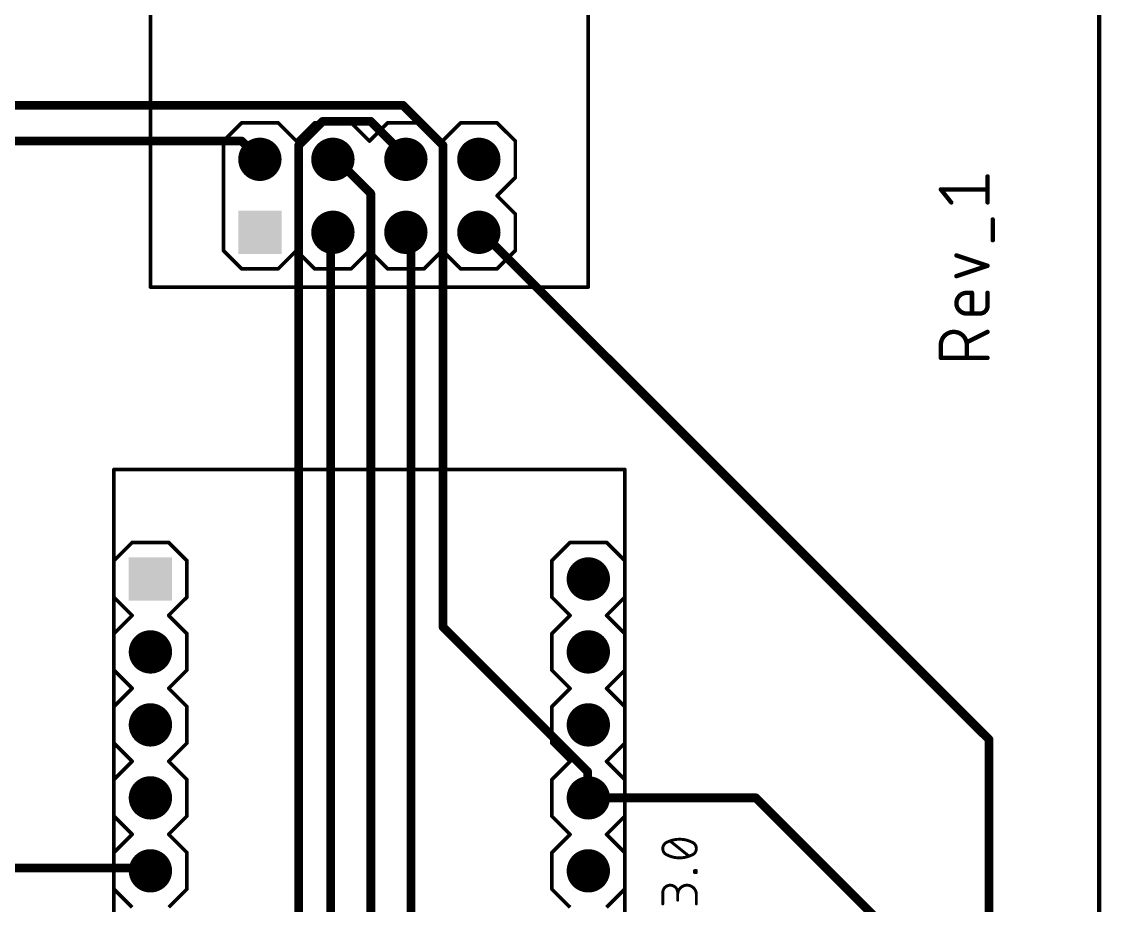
# Model space of a CAD drawing. Extents: x 0.6 to 3.55, y 0 to 3.95.
# Drawn here: x 2.073 to 3.553, y 1.203 to 2.414 of the extents above; entities that cross this region are included whole.
import ezdxf

# ---------------------------------------------------------------- set-up
doc = ezdxf.new("R2010")
doc.units = 0
for name, color, linetype in [('1', 12, 'CONTINUOUS'), ('16', 132, 'CONTINUOUS'), ('17', 110, 'CONTINUOUS'), ('20', 31, 'CONTINUOUS'), ('21', 253, 'CONTINUOUS'), ('27', 253, 'CONTINUOUS')]:
    doc.layers.add(name, color=color, linetype=linetype)

# ---------------------------------------------------------------- blocks, each defined once
blk = doc.blocks.new('SQUAREP')
blk.add_solid([(-0.5, -0.5), (0.5, -0.5), (-0.5, 0.5), (0.5, 0.5)])
blk = doc.blocks.new('ROUNDP')
at = {"const_width": 0.5}
blk.add_lwpolyline([(0, -0.25, 1), (0, 0.25, 1), (0, -0.25)], format="xyb", dxfattribs=at)

msp = doc.modelspace()

# ---------------------------------------------------------------- linework, layer by layer
at = {"layer": '1'}
for points, const_width in [([(3.55, 0), (3.55, 3.65)], 0.006), ([(1.3, 2.25), (2.375, 2.25)], 0.012), ([(2.375, 2.25), (2.4, 2.225)], 0.012)]:
    msp.add_lwpolyline(points, dxfattribs=dict(at, const_width=const_width))
at = {"layer": '1', "const_width": 0.006}
for points in [[(2.377121, 2.252121, 1), (2.372879, 2.247879)], [(2.375, 2.247, 1), (2.375, 2.253)], [(2.397879, 2.222879, 1), (2.402121, 2.227121)]]:
    msp.add_lwpolyline(points, format="xyb", dxfattribs=at)
at = {"layer": '16', "const_width": 0.012}
for points in [[(1.21, 2.299), (2.596, 2.299)], [(2.596, 2.299), (2.651, 2.244)], [(2.486, 2.277), (2.453, 2.244)], [(2.552, 2.277), (2.486, 2.277)], [(2.596, 2.233), (2.552, 2.277)], [(2.453, 2.244), (2.453, 0.88)], [(2.651, 2.244), (2.651, 1.584)], [(2.596, 2.233), (2.6, 2.225)], [(2.508, 2.222), (2.5, 2.225)], [(2.508, 2.222), (2.552, 2.178)], [(2.552, 2.178), (2.552, 0.781)], [(2.497, 2.123), (2.5, 2.125)], [(2.607, 2.123), (2.6, 2.125)], [(2.706, 2.123), (2.7, 2.125)], [(2.497, 2.123), (2.497, 0.891)], [(2.607, 0.495), (2.607, 2.123)], [(2.706, 2.123), (3.399, 1.43)], [(2.651, 1.584), (2.849, 1.386)], [(3.399, 1.43), (3.399, 0.583)], [(2.849, 1.386), (2.849, 1.353)], [(2.849, 1.353), (2.85, 1.35)], [(2.85, 1.35), (3.079528, 1.35)], [(3.079528, 1.35), (3.35, 1.079528)], [(2.046, 1.254), (2.244, 1.254)], [(2.244, 1.254), (2.25, 1.25)]]:
    msp.add_lwpolyline(points, dxfattribs=at)
at = {"layer": '16', "const_width": 0.006}
for points in [[(2.598121, 2.301121, 1), (2.593879, 2.296879)], [(2.596, 2.296, 1), (2.596, 2.302)], [(2.486, 2.28, 1), (2.486, 2.274)], [(2.488121, 2.274879, 1), (2.483879, 2.279121)], [(2.554121, 2.279121, 1), (2.549879, 2.274879)], [(2.552, 2.274, 1), (2.552, 2.28)], [(2.456, 2.244, 1), (2.45, 2.244)], [(2.450879, 2.246121, 1), (2.455121, 2.241879)], [(2.654, 2.244, 1), (2.648, 2.244)], [(2.648879, 2.241879, 1), (2.653121, 2.246121)], [(2.598683, 2.234342, 1), (2.593317, 2.231658)], [(2.593879, 2.230879, 1), (2.598121, 2.235121)], [(2.501053, 2.227809, 1), (2.498947, 2.222191)], [(2.510121, 2.224121, 1), (2.505879, 2.219879)], [(2.506947, 2.219191, 1), (2.509053, 2.224809)], [(2.597317, 2.223658, 1), (2.602683, 2.226342)], [(2.555, 2.178, 1), (2.549, 2.178)], [(2.549879, 2.175879, 1), (2.554121, 2.180121)], [(2.501664, 2.122504, 1), (2.498336, 2.127496)], [(2.600824, 2.127885, 1), (2.599176, 2.122115)], [(2.700949, 2.127846, 1), (2.699051, 2.122154)], [(2.5, 2.123, 1), (2.494, 2.123)], [(2.495336, 2.125496, 1), (2.498664, 2.120504)], [(2.61, 2.123, 1), (2.604, 2.123)], [(2.606176, 2.120115, 1), (2.607824, 2.125885)], [(2.708121, 2.125121, 1), (2.703879, 2.120879)], [(2.705051, 2.120154, 1), (2.706949, 2.125846)], [(2.653121, 1.586121, 1), (2.648879, 1.581879)], [(2.648, 1.584, 1), (2.654, 1.584)], [(3.402, 1.43, 1), (3.396, 1.43)], [(3.396879, 1.427879, 1), (3.401121, 1.432121)], [(2.852, 1.386, 1), (2.846, 1.386)], [(2.846879, 1.383879, 1), (2.851121, 1.388121)], [(2.851846, 1.353949, 1), (2.846154, 1.352051)], [(2.846, 1.353, 1), (2.852, 1.353)], [(2.85, 1.353, 1), (2.85, 1.347)], [(2.847154, 1.349051, 1), (2.852846, 1.350949)], [(3.081649, 1.352121, 1), (3.077406, 1.347879)], [(3.079528, 1.347, 1), (3.079528, 1.353)], [(2.245664, 1.256496, 1), (2.242336, 1.251504)], [(2.244, 1.251, 1), (2.244, 1.257)], [(2.248336, 1.247504, 1), (2.251664, 1.252496)]]:
    msp.add_lwpolyline(points, format="xyb", dxfattribs=at)
at = {"layer": '20'}
msp.add_line((3.549213, 0), (3.549213, 3.637008), dxfattribs=at)
at = {"layer": '21'}
for points, const_width in [([(2.25, 2.05), (2.25, 3.65)], 0.005), ([(2.85, 3.65), (2.85, 2.05)], 0.005), ([(2.35, 2.25), (2.375, 2.275)], 0.005), ([(2.375, 2.275), (2.425, 2.275)], 0.005), ([(2.425, 2.275), (2.45, 2.25)], 0.005), ([(2.45, 2.25), (2.475, 2.275)], 0.005), ([(2.475, 2.275), (2.525, 2.275)], 0.005), ([(2.525, 2.275), (2.55, 2.25)], 0.005), ([(2.55, 2.25), (2.575, 2.275)], 0.005), ([(2.575, 2.275), (2.625, 2.275)], 0.005), ([(2.625, 2.275), (2.65, 2.25)], 0.005), ([(2.65, 2.25), (2.675, 2.275)], 0.005), ([(2.675, 2.275), (2.725, 2.275)], 0.005), ([(2.725, 2.275), (2.75, 2.25)], 0.005), ([(2.35, 2.1), (2.35, 2.25)], 0.005), ([(2.75, 2.25), (2.75, 2.2)], 0.005), ([(3.397, 2.165979), (3.397, 2.201534)], 0.006), ([(2.75, 2.2), (2.725, 2.175)], 0.005), ([(2.725, 2.175), (2.75, 2.15)], 0.005), ([(3.347222, 2.165979), (3.333, 2.183756)], 0.006), ([(3.333, 2.183756), (3.397, 2.183756)], 0.006), ([(2.75, 2.15), (2.75, 2.1)], 0.005), ([(3.404111, 2.114148), (3.404111, 2.142593)], 0.006), ([(2.375, 2.075), (2.35, 2.1)], 0.005), ([(2.45, 2.1), (2.425, 2.075)], 0.005), ([(2.475, 2.075), (2.45, 2.1)], 0.005), ([(2.55, 2.1), (2.525, 2.075)], 0.005), ([(2.575, 2.075), (2.55, 2.1)], 0.005), ([(2.65, 2.1), (2.625, 2.075)], 0.005), ([(2.675, 2.075), (2.65, 2.1)], 0.005), ([(2.75, 2.1), (2.725, 2.075)], 0.005), ([(3.397, 2.079138), (3.354333, 2.09336)], 0.006), ([(2.425, 2.075), (2.375, 2.075)], 0.005), ([(2.525, 2.075), (2.475, 2.075)], 0.005), ([(2.625, 2.075), (2.575, 2.075)], 0.005), ([(2.725, 2.075), (2.675, 2.075)], 0.005), ([(3.354333, 2.064916), (3.397, 2.079138)], 0.006), ([(2.85, 2.05), (2.25, 2.05)], 0.005), ([(3.368556, 2.042077), (3.375667, 2.042077)], 0.006), ([(3.375667, 2.042077), (3.375667, 2.013633)], 0.006), ([(3.397, 2.042077), (3.397, 2.024299)], 0.006), ([(3.386333, 2.013633), (3.368556, 2.013633)], 0.006), ([(3.397, 1.988555), (3.368556, 1.974333)], 0.006), ([(3.333, 1.953), (3.333, 1.970778)], 0.006), ([(3.368556, 1.970778), (3.368556, 1.953)], 0.006), ([(3.397, 1.953), (3.333, 1.953)], 0.006), ([(2.2, 1.8), (2.2, 1.575)], 0.005), ([(2.2, 1.8), (2.425, 1.8)], 0.005), ([(2.425, 1.8), (2.675, 1.8)], 0.005), ([(2.675, 1.8), (2.9, 1.8)], 0.005), ([(2.9, 1.8), (2.9, 1.625)], 0.005), ([(2.225, 1.7), (2.2, 1.675)], 0.005), ([(2.225, 1.7), (2.275, 1.7)], 0.005), ([(2.3, 1.675), (2.275, 1.7)], 0.005), ([(2.825, 1.7), (2.8, 1.675)], 0.005), ([(2.825, 1.7), (2.875, 1.7)], 0.005), ([(2.9, 1.675), (2.875, 1.7)], 0.005), ([(2.3, 1.625), (2.3, 1.675)], 0.005), ([(2.8, 1.625), (2.8, 1.675)], 0.005), ([(2.2, 1.625), (2.225, 1.6)], 0.005), ([(2.275, 1.6), (2.3, 1.625)], 0.005), ([(2.825, 1.6), (2.8, 1.625)], 0.005), ([(2.9, 1.625), (2.875, 1.6)], 0.005), ([(2.9, 1.575), (2.9, 1.625)], 0.005), ([(2.225, 1.6), (2.2, 1.575)], 0.005), ([(2.3, 1.575), (2.275, 1.6)], 0.005), ([(2.8, 1.575), (2.825, 1.6)], 0.005), ([(2.875, 1.6), (2.9, 1.575)], 0.005), ([(2.2, 1.575), (2.2, 1.425)], 0.005), ([(2.3, 1.525), (2.3, 1.575)], 0.005), ([(2.8, 1.525), (2.8, 1.575)], 0.005), ([(2.9, 1.525), (2.9, 1.575)], 0.005), ([(2.2, 1.525), (2.225, 1.5)], 0.005), ([(2.275, 1.5), (2.3, 1.525)], 0.005), ([(2.825, 1.5), (2.8, 1.525)], 0.005), ([(2.875, 1.5), (2.9, 1.525)], 0.005), ([(2.9, 1.475), (2.9, 1.525)], 0.005), ([(2.225, 1.5), (2.2, 1.475)], 0.005), ([(2.3, 1.475), (2.275, 1.5)], 0.005), ([(2.8, 1.475), (2.825, 1.5)], 0.005), ([(2.9, 1.475), (2.875, 1.5)], 0.005), ([(2.3, 1.425), (2.3, 1.475)], 0.005), ([(2.8, 1.425), (2.8, 1.475)], 0.005), ([(2.9, 1.425), (2.9, 1.475)], 0.005), ([(2.2, 1.425), (2.2, 0.775)], 0.005), ([(2.225, 1.4), (2.2, 1.425)], 0.005), ([(2.275, 1.4), (2.3, 1.425)], 0.005), ([(2.825, 1.4), (2.8, 1.425)], 0.005), ([(2.875, 1.4), (2.9, 1.425)], 0.005), ([(2.9, 1.375), (2.9, 1.425)], 0.005), ([(2.225, 1.4), (2.2, 1.375)], 0.005), ([(2.3, 1.375), (2.275, 1.4)], 0.005), ([(2.8, 1.375), (2.825, 1.4)], 0.005), ([(2.9, 1.375), (2.875, 1.4)], 0.005), ([(2.3, 1.325), (2.3, 1.375)], 0.005), ([(2.8, 1.325), (2.8, 1.375)], 0.005), ([(2.9, 1.325), (2.9, 1.375)], 0.005), ([(2.2, 1.325), (2.225, 1.3)], 0.005), ([(2.275, 1.3), (2.3, 1.325)], 0.005), ([(2.825, 1.3), (2.8, 1.325)], 0.005), ([(2.875, 1.3), (2.9, 1.325)], 0.005), ([(2.9, 1.275), (2.9, 1.325)], 0.005), ([(2.225, 1.3), (2.2, 1.275)], 0.005), ([(2.3, 1.275), (2.275, 1.3)], 0.005), ([(2.8, 1.275), (2.825, 1.3)], 0.005), ([(2.9, 1.275), (2.875, 1.3)], 0.005), ([(2.3, 1.225), (2.3, 1.275)], 0.005), ([(2.8, 1.225), (2.8, 1.275)], 0.005), ([(2.9, 1.225), (2.9, 1.275)], 0.005), ([(2.2, 1.225), (2.225, 1.2)], 0.005), ([(2.275, 1.2), (2.3, 1.225)], 0.005), ([(2.825, 1.2), (2.8, 1.225)], 0.005), ([(2.875, 1.2), (2.9, 1.225)], 0.005), ([(2.9, 1.175), (2.9, 1.225)], 0.005)]:
    msp.add_lwpolyline(points, dxfattribs=dict(at, const_width=const_width))
for points, const_width in [([(2.375, 2.27625, 1), (2.375, 2.27375)], 0.0025), ([(2.375884, 2.274116, 1), (2.374116, 2.275884)], 0.0025), ([(2.425884, 2.275884, 1), (2.424116, 2.274116)], 0.0025), ([(2.425, 2.27375, 1), (2.425, 2.27625)], 0.0025), ([(2.475, 2.27625, 1), (2.475, 2.27375)], 0.0025), ([(2.475884, 2.274116, 1), (2.474116, 2.275884)], 0.0025), ([(2.525884, 2.275884, 1), (2.524116, 2.274116)], 0.0025), ([(2.525, 2.27375, 1), (2.525, 2.27625)], 0.0025), ([(2.575, 2.27625, 1), (2.575, 2.27375)], 0.0025), ([(2.575884, 2.274116, 1), (2.574116, 2.275884)], 0.0025), ([(2.625884, 2.275884, 1), (2.624116, 2.274116)], 0.0025), ([(2.625, 2.27375, 1), (2.625, 2.27625)], 0.0025), ([(2.675, 2.27625, 1), (2.675, 2.27375)], 0.0025), ([(2.675884, 2.274116, 1), (2.674116, 2.275884)], 0.0025), ([(2.725884, 2.275884, 1), (2.724116, 2.274116)], 0.0025), ([(2.725, 2.27375, 1), (2.725, 2.27625)], 0.0025), ([(2.35125, 2.25, 1), (2.34875, 2.25)], 0.0025), ([(2.349116, 2.250884, 1), (2.350884, 2.249116)], 0.0025), ([(2.449116, 2.250884, 1), (2.450884, 2.249116)], 0.0025), ([(2.449116, 2.249116, 1), (2.450884, 2.250884)], 0.0025), ([(2.549116, 2.250884, 1), (2.550884, 2.249116)], 0.0025), ([(2.549116, 2.249116, 1), (2.550884, 2.250884)], 0.0025), ([(2.649116, 2.250884, 1), (2.650884, 2.249116)], 0.0025), ([(2.649116, 2.249116, 1), (2.650884, 2.250884)], 0.0025), ([(2.75125, 2.25, 1), (2.74875, 2.25)], 0.0025), ([(2.749116, 2.249116, 1), (2.750884, 2.250884)], 0.0025), ([(3.3985, 2.201534, 1), (3.3955, 2.201534)], 0.003), ([(2.74875, 2.2, 1), (2.75125, 2.2)], 0.0025), ([(2.750884, 2.199116, 1), (2.749116, 2.200884)], 0.0025), ([(2.725884, 2.175884, 1), (2.724116, 2.174116)], 0.0025), ([(2.724116, 2.175884, 1), (2.725884, 2.174116)], 0.0025), ([(3.334171, 2.184693, 1), (3.331829, 2.182819)], 0.003), ([(3.333, 2.185256, 1), (3.333, 2.182256)], 0.003), ([(3.397, 2.182256, 1), (3.397, 2.185256)], 0.003), ([(3.346051, 2.165042, 1), (3.348394, 2.166916)], 0.003), ([(3.3955, 2.165979, 1), (3.3985, 2.165979)], 0.003), ([(2.75125, 2.15, 1), (2.74875, 2.15)], 0.0025), ([(2.749116, 2.149116, 1), (2.750884, 2.150884)], 0.0025), ([(3.405611, 2.142593, 1), (3.402611, 2.142593)], 0.003), ([(2.350884, 2.100884, 1), (2.349116, 2.099116)], 0.0025), ([(2.34875, 2.1, 1), (2.35125, 2.1)], 0.0025), ([(2.450884, 2.100884, 1), (2.449116, 2.099116)], 0.0025), ([(2.450884, 2.099116, 1), (2.449116, 2.100884)], 0.0025), ([(2.550884, 2.100884, 1), (2.549116, 2.099116)], 0.0025), ([(2.550884, 2.099116, 1), (2.549116, 2.100884)], 0.0025), ([(2.650884, 2.100884, 1), (2.649116, 2.099116)], 0.0025), ([(2.650884, 2.099116, 1), (2.649116, 2.100884)], 0.0025), ([(2.74875, 2.1, 1), (2.75125, 2.1)], 0.0025), ([(2.750884, 2.099116, 1), (2.749116, 2.100884)], 0.0025), ([(3.402611, 2.114148, 1), (3.405611, 2.114148)], 0.003), ([(3.354808, 2.094784, 1), (3.353859, 2.091937)], 0.003), ([(2.375, 2.07625, 1), (2.375, 2.07375)], 0.0025), ([(2.374116, 2.074116, 1), (2.375884, 2.075884)], 0.0025), ([(2.424116, 2.075884, 1), (2.425884, 2.074116)], 0.0025), ([(2.425, 2.07375, 1), (2.425, 2.07625)], 0.0025), ([(2.475, 2.07625, 1), (2.475, 2.07375)], 0.0025), ([(2.474116, 2.074116, 1), (2.475884, 2.075884)], 0.0025), ([(2.524116, 2.075884, 1), (2.525884, 2.074116)], 0.0025), ([(2.525, 2.07375, 1), (2.525, 2.07625)], 0.0025), ([(2.575, 2.07625, 1), (2.575, 2.07375)], 0.0025), ([(2.574116, 2.074116, 1), (2.575884, 2.075884)], 0.0025), ([(2.624116, 2.075884, 1), (2.625884, 2.074116)], 0.0025), ([(2.625, 2.07375, 1), (2.625, 2.07625)], 0.0025), ([(2.675, 2.07625, 1), (2.675, 2.07375)], 0.0025), ([(2.674116, 2.074116, 1), (2.675884, 2.075884)], 0.0025), ([(2.724116, 2.075884, 1), (2.725884, 2.074116)], 0.0025), ([(2.725, 2.07375, 1), (2.725, 2.07625)], 0.0025), ([(3.397474, 2.077715, 1), (3.396526, 2.080561)], 0.003), ([(3.396526, 2.077715, 1), (3.397474, 2.080561)], 0.003), ([(3.353859, 2.066339, 1), (3.354808, 2.063493)], 0.003), ([(2.25, 2.05125, 1), (2.25, 2.04875)], 0.0025), ([(2.24875, 2.05, 1), (2.25125, 2.05)], 0.0025), ([(2.84875, 2.05, 1), (2.85125, 2.05)], 0.0025), ([(2.85, 2.04875, 1), (2.85, 2.05125)], 0.0025), ([(3.368556, 2.042077, 1), (3.368556, 2.013633)], 0.006), ([(3.368556, 2.043577, 1), (3.368556, 2.040577)], 0.003), ([(3.368556, 2.040577, 1), (3.368556, 2.043577)], 0.003), ([(3.377167, 2.042077, 1), (3.374167, 2.042077)], 0.003), ([(3.375667, 2.040577, 1), (3.375667, 2.043577)], 0.003), ([(3.3985, 2.042077, 1), (3.3955, 2.042077)], 0.003), ([(3.386333, 2.013633, 0.414214), (3.397, 2.024299)], 0.006), ([(3.3985, 2.024299, 1), (3.3955, 2.024299)], 0.003), ([(3.368556, 2.015133, 1), (3.368556, 2.012133)], 0.003), ([(3.368556, 2.012133, 1), (3.368556, 2.015133)], 0.003), ([(3.374167, 2.013633, 1), (3.377167, 2.013633)], 0.003), ([(3.386333, 2.015133, 1), (3.386333, 2.012133)], 0.003), ([(3.386333, 2.012133, 1), (3.386333, 2.015133)], 0.003), ([(3.3955, 2.024299, 1), (3.3985, 2.024299)], 0.003), ([(3.368556, 1.970778, 1), (3.333, 1.970778)], 0.006), ([(3.397671, 1.987214, 1), (3.396329, 1.989897)], 0.003), ([(3.3345, 1.970778, 1), (3.3315, 1.970778)], 0.003), ([(3.3315, 1.970778, 1), (3.3345, 1.970778)], 0.003), ([(3.367885, 1.975675, 1), (3.369226, 1.972992)], 0.003), ([(3.370056, 1.970778, 1), (3.367056, 1.970778)], 0.003), ([(3.367056, 1.970778, 1), (3.370056, 1.970778)], 0.003), ([(3.333, 1.9545, 1), (3.333, 1.9515)], 0.003), ([(3.3315, 1.953, 1), (3.3345, 1.953)], 0.003), ([(3.367056, 1.953, 1), (3.370056, 1.953)], 0.003), ([(3.397, 1.9515, 1), (3.397, 1.9545)], 0.003), ([(2.20125, 1.8, 1), (2.19875, 1.8)], 0.0025), ([(2.2, 1.80125, 1), (2.2, 1.79875)], 0.0025), ([(2.425, 1.80125, 1), (2.425, 1.79875)], 0.0025), ([(2.425, 1.79875, 1), (2.425, 1.80125)], 0.0025), ([(2.675, 1.80125, 1), (2.675, 1.79875)], 0.0025), ([(2.675, 1.79875, 1), (2.675, 1.80125)], 0.0025), ([(2.90125, 1.8, 1), (2.89875, 1.8)], 0.0025), ([(2.9, 1.79875, 1), (2.9, 1.80125)], 0.0025), ([(2.225, 1.70125, 1), (2.225, 1.69875)], 0.0025), ([(2.225884, 1.699116, 1), (2.224116, 1.700884)], 0.0025), ([(2.275884, 1.700884, 1), (2.274116, 1.699116)], 0.0025), ([(2.275, 1.69875, 1), (2.275, 1.70125)], 0.0025), ([(2.825, 1.70125, 1), (2.825, 1.69875)], 0.0025), ([(2.825884, 1.699116, 1), (2.824116, 1.700884)], 0.0025), ([(2.875884, 1.700884, 1), (2.874116, 1.699116)], 0.0025), ([(2.875, 1.69875, 1), (2.875, 1.70125)], 0.0025), ([(2.199116, 1.675884, 1), (2.200884, 1.674116)], 0.0025), ([(2.30125, 1.675, 1), (2.29875, 1.675)], 0.0025), ([(2.299116, 1.674116, 1), (2.300884, 1.675884)], 0.0025), ([(2.80125, 1.675, 1), (2.79875, 1.675)], 0.0025), ([(2.799116, 1.675884, 1), (2.800884, 1.674116)], 0.0025), ([(2.899116, 1.674116, 1), (2.900884, 1.675884)], 0.0025), ([(2.200884, 1.625884, 1), (2.199116, 1.624116)], 0.0025), ([(2.300884, 1.624116, 1), (2.299116, 1.625884)], 0.0025), ([(2.800884, 1.625884, 1), (2.799116, 1.624116)], 0.0025), ([(2.90125, 1.625, 1), (2.89875, 1.625)], 0.0025), ([(2.900884, 1.624116, 1), (2.899116, 1.625884)], 0.0025), ([(2.29875, 1.625, 1), (2.30125, 1.625)], 0.0025), ([(2.79875, 1.625, 1), (2.80125, 1.625)], 0.0025), ([(2.89875, 1.625, 1), (2.90125, 1.625)], 0.0025), ([(2.225884, 1.599116, 1), (2.224116, 1.600884)], 0.0025), ([(2.224116, 1.599116, 1), (2.225884, 1.600884)], 0.0025), ([(2.275884, 1.600884, 1), (2.274116, 1.599116)], 0.0025), ([(2.274116, 1.600884, 1), (2.275884, 1.599116)], 0.0025), ([(2.825884, 1.599116, 1), (2.824116, 1.600884)], 0.0025), ([(2.824116, 1.599116, 1), (2.825884, 1.600884)], 0.0025), ([(2.875884, 1.600884, 1), (2.874116, 1.599116)], 0.0025), ([(2.874116, 1.600884, 1), (2.875884, 1.599116)], 0.0025), ([(2.20125, 1.575, 1), (2.19875, 1.575)], 0.0025), ([(2.199116, 1.575884, 1), (2.200884, 1.574116)], 0.0025), ([(2.19875, 1.575, 1), (2.20125, 1.575)], 0.0025), ([(2.30125, 1.575, 1), (2.29875, 1.575)], 0.0025), ([(2.299116, 1.574116, 1), (2.300884, 1.575884)], 0.0025), ([(2.80125, 1.575, 1), (2.79875, 1.575)], 0.0025), ([(2.799116, 1.575884, 1), (2.800884, 1.574116)], 0.0025), ([(2.90125, 1.575, 1), (2.89875, 1.575)], 0.0025), ([(2.89875, 1.575, 1), (2.90125, 1.575)], 0.0025), ([(2.899116, 1.574116, 1), (2.900884, 1.575884)], 0.0025), ([(2.200884, 1.525884, 1), (2.199116, 1.524116)], 0.0025), ([(2.29875, 1.525, 1), (2.30125, 1.525)], 0.0025), ([(2.300884, 1.524116, 1), (2.299116, 1.525884)], 0.0025), ([(2.800884, 1.525884, 1), (2.799116, 1.524116)], 0.0025), ([(2.79875, 1.525, 1), (2.80125, 1.525)], 0.0025), ([(2.90125, 1.525, 1), (2.89875, 1.525)], 0.0025), ([(2.89875, 1.525, 1), (2.90125, 1.525)], 0.0025), ([(2.900884, 1.524116, 1), (2.899116, 1.525884)], 0.0025), ([(2.225884, 1.499116, 1), (2.224116, 1.500884)], 0.0025), ([(2.224116, 1.499116, 1), (2.225884, 1.500884)], 0.0025), ([(2.275884, 1.500884, 1), (2.274116, 1.499116)], 0.0025), ([(2.274116, 1.500884, 1), (2.275884, 1.499116)], 0.0025), ([(2.825884, 1.499116, 1), (2.824116, 1.500884)], 0.0025), ([(2.824116, 1.499116, 1), (2.825884, 1.500884)], 0.0025), ([(2.875884, 1.500884, 1), (2.874116, 1.499116)], 0.0025), ([(2.874116, 1.500884, 1), (2.875884, 1.499116)], 0.0025), ([(2.199116, 1.475884, 1), (2.200884, 1.474116)], 0.0025), ([(2.30125, 1.475, 1), (2.29875, 1.475)], 0.0025), ([(2.299116, 1.474116, 1), (2.300884, 1.475884)], 0.0025), ([(2.80125, 1.475, 1), (2.79875, 1.475)], 0.0025), ([(2.799116, 1.475884, 1), (2.800884, 1.474116)], 0.0025), ([(2.90125, 1.475, 1), (2.89875, 1.475)], 0.0025), ([(2.89875, 1.475, 1), (2.90125, 1.475)], 0.0025), ([(2.899116, 1.474116, 1), (2.900884, 1.475884)], 0.0025), ([(2.20125, 1.425, 1), (2.19875, 1.425)], 0.0025), ([(2.200884, 1.425884, 1), (2.199116, 1.424116)], 0.0025), ([(2.19875, 1.425, 1), (2.20125, 1.425)], 0.0025), ([(2.29875, 1.425, 1), (2.30125, 1.425)], 0.0025), ([(2.300884, 1.424116, 1), (2.299116, 1.425884)], 0.0025), ([(2.800884, 1.425884, 1), (2.799116, 1.424116)], 0.0025), ([(2.79875, 1.425, 1), (2.80125, 1.425)], 0.0025), ([(2.90125, 1.425, 1), (2.89875, 1.425)], 0.0025), ([(2.89875, 1.425, 1), (2.90125, 1.425)], 0.0025), ([(2.900884, 1.424116, 1), (2.899116, 1.425884)], 0.0025), ([(2.225884, 1.399116, 1), (2.224116, 1.400884)], 0.0025), ([(2.224116, 1.399116, 1), (2.225884, 1.400884)], 0.0025), ([(2.275884, 1.400884, 1), (2.274116, 1.399116)], 0.0025), ([(2.274116, 1.400884, 1), (2.275884, 1.399116)], 0.0025), ([(2.825884, 1.399116, 1), (2.824116, 1.400884)], 0.0025), ([(2.824116, 1.399116, 1), (2.825884, 1.400884)], 0.0025), ([(2.875884, 1.400884, 1), (2.874116, 1.399116)], 0.0025), ([(2.874116, 1.400884, 1), (2.875884, 1.399116)], 0.0025), ([(2.199116, 1.375884, 1), (2.200884, 1.374116)], 0.0025), ([(2.30125, 1.375, 1), (2.29875, 1.375)], 0.0025), ([(2.299116, 1.374116, 1), (2.300884, 1.375884)], 0.0025), ([(2.80125, 1.375, 1), (2.79875, 1.375)], 0.0025), ([(2.799116, 1.375884, 1), (2.800884, 1.374116)], 0.0025), ([(2.90125, 1.375, 1), (2.89875, 1.375)], 0.0025), ([(2.89875, 1.375, 1), (2.90125, 1.375)], 0.0025), ([(2.899116, 1.374116, 1), (2.900884, 1.375884)], 0.0025), ([(2.200884, 1.325884, 1), (2.199116, 1.324116)], 0.0025), ([(2.29875, 1.325, 1), (2.30125, 1.325)], 0.0025), ([(2.300884, 1.324116, 1), (2.299116, 1.325884)], 0.0025), ([(2.800884, 1.325884, 1), (2.799116, 1.324116)], 0.0025), ([(2.79875, 1.325, 1), (2.80125, 1.325)], 0.0025), ([(2.90125, 1.325, 1), (2.89875, 1.325)], 0.0025), ([(2.89875, 1.325, 1), (2.90125, 1.325)], 0.0025), ([(2.900884, 1.324116, 1), (2.899116, 1.325884)], 0.0025), ([(2.225884, 1.299116, 1), (2.224116, 1.300884)], 0.0025), ([(2.224116, 1.299116, 1), (2.225884, 1.300884)], 0.0025), ([(2.275884, 1.300884, 1), (2.274116, 1.299116)], 0.0025), ([(2.274116, 1.300884, 1), (2.275884, 1.299116)], 0.0025), ([(2.825884, 1.299116, 1), (2.824116, 1.300884)], 0.0025), ([(2.824116, 1.299116, 1), (2.825884, 1.300884)], 0.0025), ([(2.875884, 1.300884, 1), (2.874116, 1.299116)], 0.0025), ([(2.874116, 1.300884, 1), (2.875884, 1.299116)], 0.0025), ([(2.199116, 1.275884, 1), (2.200884, 1.274116)], 0.0025), ([(2.30125, 1.275, 1), (2.29875, 1.275)], 0.0025), ([(2.299116, 1.274116, 1), (2.300884, 1.275884)], 0.0025), ([(2.80125, 1.275, 1), (2.79875, 1.275)], 0.0025), ([(2.799116, 1.275884, 1), (2.800884, 1.274116)], 0.0025), ([(2.90125, 1.275, 1), (2.89875, 1.275)], 0.0025), ([(2.89875, 1.275, 1), (2.90125, 1.275)], 0.0025), ([(2.899116, 1.274116, 1), (2.900884, 1.275884)], 0.0025), ([(2.200884, 1.225884, 1), (2.199116, 1.224116)], 0.0025), ([(2.29875, 1.225, 1), (2.30125, 1.225)], 0.0025), ([(2.300884, 1.224116, 1), (2.299116, 1.225884)], 0.0025), ([(2.800884, 1.225884, 1), (2.799116, 1.224116)], 0.0025), ([(2.79875, 1.225, 1), (2.80125, 1.225)], 0.0025), ([(2.90125, 1.225, 1), (2.89875, 1.225)], 0.0025), ([(2.89875, 1.225, 1), (2.90125, 1.225)], 0.0025), ([(2.900884, 1.224116, 1), (2.899116, 1.225884)], 0.0025)]:
    msp.add_lwpolyline(points, format="xyb", dxfattribs=dict(at, const_width=const_width))
at = {"layer": '27'}
for points, const_width in [([(2.958389, 1.289471, 0.320469), (2.952, 1.280527)], 0.004), ([(2.975, 1.293305, 0.113886), (2.958389, 1.289472)], 0.004), ([(2.957951, 1.29037, 1), (2.958827, 1.288573)], 0.002), ([(2.958713, 1.288526, 1), (2.958065, 1.290417)], 0.002), ([(2.962847, 1.29153, 1), (2.961598, 1.289969)], 0.002), ([(2.991611, 1.289472, 0.113886), (2.975, 1.293305)], 0.004), ([(2.975, 1.294305, 1), (2.975, 1.292305)], 0.002), ([(2.975, 1.292305, 1), (2.975, 1.294305)], 0.002), ([(2.998, 1.280527, 0.320462), (2.991611, 1.289471)], 0.004), ([(2.991936, 1.290417, 1), (2.991287, 1.288526)], 0.002), ([(2.991173, 1.288573, 1), (2.992049, 1.29037)], 0.002), ([(2.952, 1.280527, 0.320467), (2.958389, 1.271583)], 0.004), ([(2.953, 1.280527, 1), (2.951, 1.280527)], 0.002), ([(2.951, 1.280527, 1), (2.953, 1.280527)], 0.002), ([(2.958389, 1.271583, 0.113886), (2.975, 1.267749)], 0.004), ([(2.958827, 1.272482, 1), (2.957951, 1.270684)], 0.002), ([(2.958065, 1.270637, 1), (2.958713, 1.272529)], 0.002), ([(2.975, 1.267749, 0.113886), (2.991611, 1.271583)], 0.004), ([(2.991611, 1.271583, 0.320461), (2.998, 1.280527)], 0.004), ([(2.991287, 1.272529, 1), (2.991936, 1.270637)], 0.002), ([(2.992049, 1.270684, 1), (2.991173, 1.272482)], 0.002), ([(2.999, 1.280527, 1), (2.997, 1.280527)], 0.002), ([(2.997, 1.280527, 1), (2.999, 1.280527)], 0.002), ([(2.975, 1.268749, 1), (2.975, 1.266749)], 0.002), ([(2.975, 1.266749, 1), (2.975, 1.268749)], 0.002), ([(2.987153, 1.269524, 1), (2.988403, 1.271086)], 0.002), ([(2.996445, 1.250305, 1), (2.994445, 1.250305)], 0.002), ([(2.995445, 1.251305, 1), (2.995445, 1.249305)], 0.002), ([(2.995445, 1.24875, 1), (2.995445, 1.24675)], 0.002), ([(2.994445, 1.24775, 1), (2.996445, 1.24775)], 0.002), ([(2.999, 1.250305, 1), (2.997, 1.250305)], 0.002), ([(2.997, 1.24775, 1), (2.999, 1.24775)], 0.002), ([(2.998, 1.249305, 1), (2.998, 1.251305)], 0.002), ([(2.998, 1.24675, 1), (2.998, 1.24875)], 0.002), ([(2.972444, 1.220083, 1), (2.952, 1.220083)], 0.004), ([(2.998, 1.217527, 1), (2.972444, 1.217527)], 0.004), ([(2.953, 1.220083, 1), (2.951, 1.220083)], 0.002), ([(2.951, 1.220083, 1), (2.953, 1.220083)], 0.002), ([(2.971444, 1.220083, 1), (2.973444, 1.220083)], 0.002), ([(2.971444, 1.217527, 1), (2.973444, 1.217527)], 0.002), ([(2.973445, 1.220083, 1), (2.971445, 1.220083)], 0.002), ([(2.999, 1.217527, 1), (2.997, 1.217527)], 0.002), ([(2.997, 1.217527, 1), (2.999, 1.217527)], 0.002), ([(2.951, 1.20475, 1), (2.953, 1.20475)], 0.002), ([(2.971445, 1.209861, 1), (2.973445, 1.209861)], 0.002), ([(2.997, 1.20475, 1), (2.999, 1.20475)], 0.002)]:
    msp.add_lwpolyline(points, format="xyb", dxfattribs=dict(at, const_width=const_width))
at = {"layer": '27', "const_width": 0.004}
for points in [[(2.987778, 1.270305), (2.962222, 1.290749)], [(2.995445, 1.24775), (2.995445, 1.250305)], [(2.995445, 1.250305), (2.998, 1.250305)], [(2.998, 1.24775), (2.995445, 1.24775)], [(2.998, 1.250305), (2.998, 1.24775)], [(2.952, 1.20475), (2.952, 1.220083)], [(2.972445, 1.220083), (2.972445, 1.209861)], [(2.998, 1.20475), (2.998, 1.217527)]]:
    msp.add_lwpolyline(points, dxfattribs=at)

# ---------------------------------------------------------------- block references
at = {"layer": '17', "xscale": 0.05937, "yscale": 0.05937, "rotation": 90}
for name, p in [('ROUNDP', (2.4, 2.225)), ('ROUNDP', (2.4, 2.225)), ('ROUNDP', (2.5, 2.225)), ('ROUNDP', (2.5, 2.225)), ('ROUNDP', (2.6, 2.225)), ('ROUNDP', (2.6, 2.225)), ('ROUNDP', (2.7, 2.225)), ('ROUNDP', (2.7, 2.225)), ('SQUAREP', (2.4, 2.125)), ('SQUAREP', (2.4, 2.125)), ('ROUNDP', (2.5, 2.125)), ('ROUNDP', (2.5, 2.125)), ('ROUNDP', (2.6, 2.125)), ('ROUNDP', (2.6, 2.125)), ('ROUNDP', (2.7, 2.125)), ('ROUNDP', (2.7, 2.125)), ('SQUAREP', (2.25, 1.65)), ('SQUAREP', (2.25, 1.65)), ('ROUNDP', (2.85, 1.65)), ('ROUNDP', (2.85, 1.65)), ('ROUNDP', (2.25, 1.55)), ('ROUNDP', (2.25, 1.55)), ('ROUNDP', (2.85, 1.55)), ('ROUNDP', (2.85, 1.55)), ('ROUNDP', (2.25, 1.45)), ('ROUNDP', (2.25, 1.45)), ('ROUNDP', (2.85, 1.45)), ('ROUNDP', (2.85, 1.45)), ('ROUNDP', (2.25, 1.35)), ('ROUNDP', (2.25, 1.35)), ('ROUNDP', (2.85, 1.35)), ('ROUNDP', (2.85, 1.35)), ('ROUNDP', (2.25, 1.25)), ('ROUNDP', (2.25, 1.25)), ('ROUNDP', (2.85, 1.25)), ('ROUNDP', (2.85, 1.25))]:
    msp.add_blockref(name, p, dxfattribs=at)

doc.saveas('drawing.dxf')
